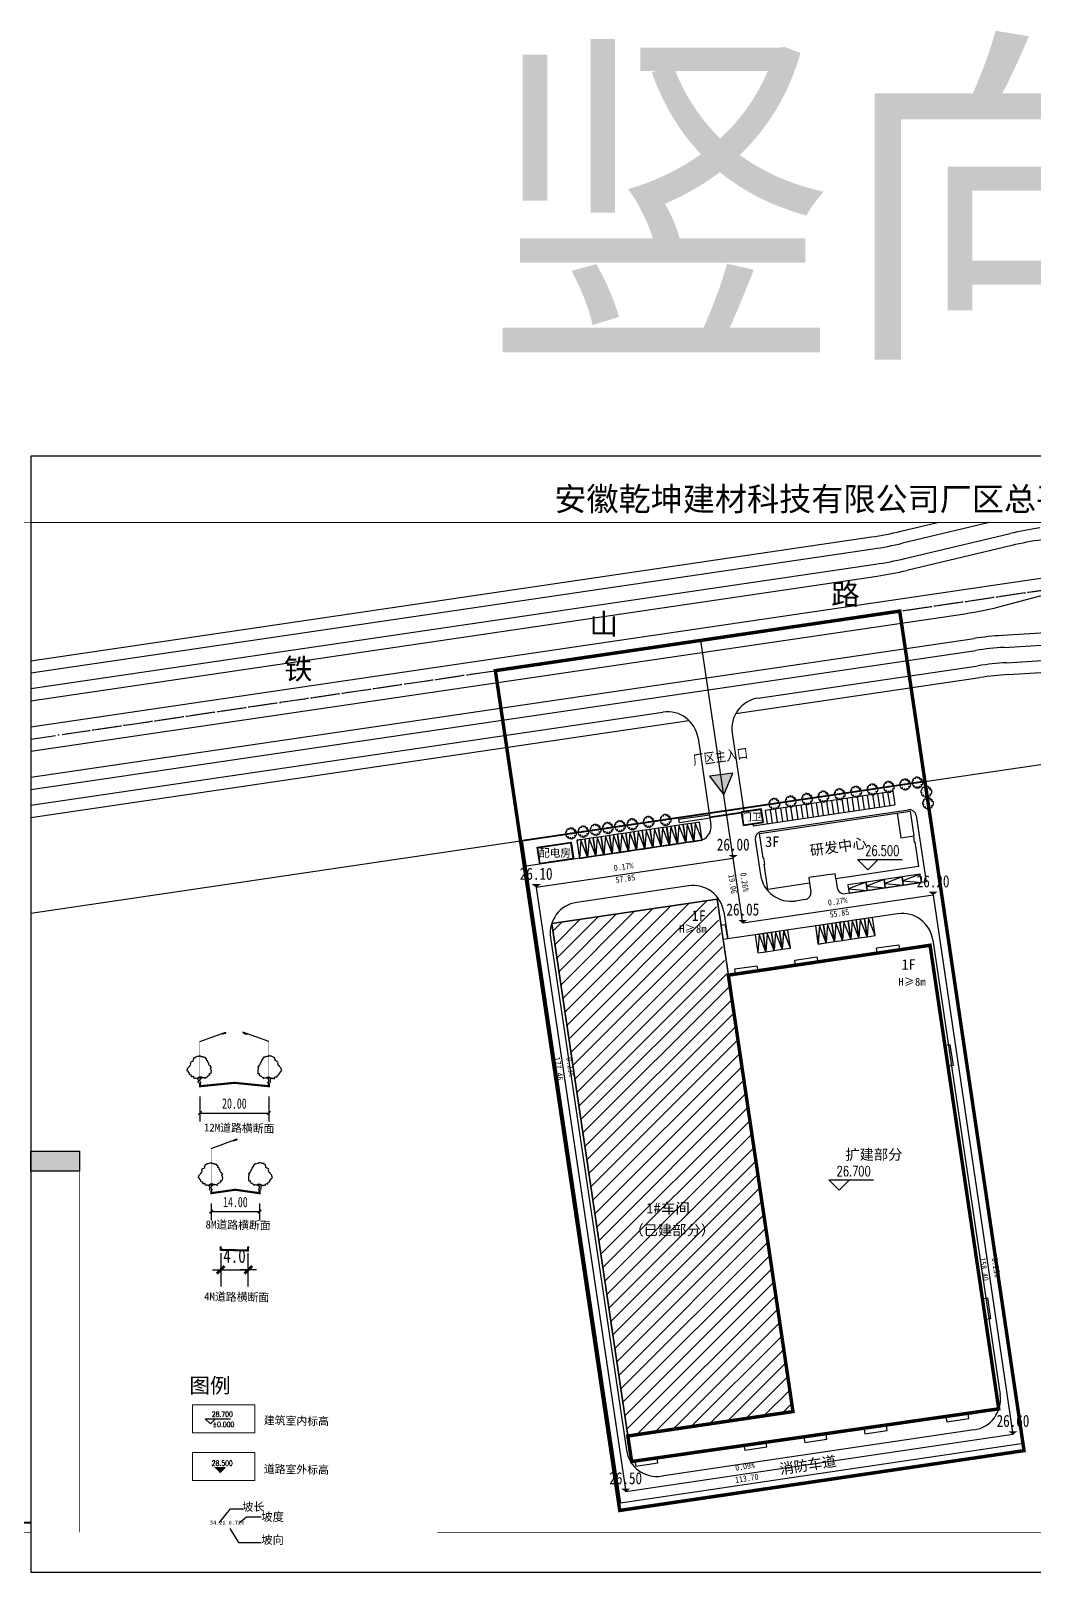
# Model space of a CAD drawing. Header units: millimetres. Extents: x 475841 to 500774, y 3420694 to 3426131.
# Drawn here: x 499856.9 to 500148.3, y 3425615.2 to 3426062.8 of the extents above; entities that cross this region are included whole.
import ezdxf
from ezdxf.enums import TextEntityAlignment as Align

# ---------------------------------------------------------------- set-up
doc = ezdxf.new("R2010")
doc.units = ezdxf.units.MM
doc.header["$LTSCALE"] = 10
for name, pattern in [('ACAD_ISO04W100', [30.5, 24, -3, 0.5, -3]), ('ACAD_ISO05W100', [33, 24, -3, 0, -3, 0, -3]), ('DASH', [0.35, 0.25, -0.1])]:
    doc.linetypes.add(name, pattern=pattern)
doc.layers.get('0').update_dxf_attribs({"linetype": 'CONTINUOUS'})
doc.layers.get('Defpoints').update_dxf_attribs({"linetype": 'CONTINUOUS'})
for name, color, linetype in [('DIM_ELEV', 3, 'CONTINUOUS'), ('DM-坡度', 7, 'CONTINUOUS'), ('DM-标高', 7, 'CONTINUOUS'), ('DM-横断面', 7, 'CONTINUOUS'), ('E02', 7, 'CONTINUOUS'), ('PUB_TEXT', 7, 'CONTINUOUS'), ('PUB_TITLE', 4, 'CONTINUOUS'), ('Road', 7, 'CONTINUOUS'), ('ROAD-1', 75, 'CONTINUOUS'), ('TREE', 66, 'CONTINUOUS'), ('TX-图例', 7, 'CONTINUOUS'), ('XROAD', 7, 'CONTINUOUS'), ('停车位', 152, 'CONTINUOUS'), ('原道路', 7, 'CONTINUOUS'), ('建筑', 2, 'CONTINUOUS'), ('建筑外', 2, 'CONTINUOUS'), ('用地红线', 1, 'CONTINUOUS'), ('线', 144, 'CONTINUOUS'), ('道路', 150, 'CONTINUOUS')]:
    doc.layers.add(name, color=color, linetype=linetype)
doc.layers.add('gfgf', color=3, linetype='CONTINUOUS', lineweight=5)
doc.styles.add('_TCH_DIM', font='SIMPLEX', dxfattribs={"bigfont": 'GBCBIG'})
doc.styles.add('_TCH_DIM_T3', font='simhei.ttf', dxfattribs={"width": 0.705882})
doc.styles.add('DIMHT', font='simhei.ttf', dxfattribs={"width": 0.8})
doc.styles.add('DIMST', font='SimSun.ttf', dxfattribs={"width": 0.8})
doc.styles.add('仿宋', font='')
doc.styles.add('宋体', font='NSimSun.ttf')
doc.styles.get('仿宋').set_extended_font_data('KaiTi_GB2312')
doc.dimstyles.new('_TCH_ARCH_M_M', dxfattribs={"dimtxt": 3.5, "dimasz": 1, "dimexe": 2.5, "dimexo": 3, "dimgap": 1, "dimtad": 1, "dimzin": 0, "dimdsep": 46, "dimtxsty": '_TCH_DIM', "dimblk": 'ARCHTICK', "dimcen": 0.09, "dimclrt": 7, "dimazin": 2, "dimtfac": 1, "dimtix": 1, "dimtmove": 2, "dimatfit": 3, "dimfxl": 1, "dimtolj": 1, "dimtzin": 0, "dimarcsym": 0})
doc.dimstyles.new('_TCH_ARCH_M_M&&1', dxfattribs={"dimtxt": 2.975, "dimasz": 1, "dimexe": 2.5, "dimexo": 3, "dimgap": 1.2625, "dimtad": 1, "dimzin": 0, "dimdsep": 46, "dimtxsty": '_TCH_DIM_T3', "dimblk": 'ARCHTICK', "dimcen": 0.09, "dimclrt": 7, "dimazin": 2, "dimtfac": 1, "dimtix": 1, "dimtmove": 2, "dimatfit": 3, "dimfxl": 1, "dimtolj": 1, "dimtzin": 0, "dimarcsym": 0})

# ---------------------------------------------------------------- blocks, each defined once
blk = doc.blocks.new('dfghfg')
at = {"layer": 'TREE', "color": 68, "linetype": 'ByBlock'}
for p, q in [((509406.27, 3423593.02), (509406.62, 3423593.06)), ((509406.62, 3423593.06), (509406.36, 3423593.2)), ((509406.36, 3423593.2), (509406.36, 3423593.2))]:
    blk.add_line(p, q, dxfattribs=at)
blk.add_circle((509407.71, 3423592.55), 0.115, dxfattribs=at)
for centre, radius, start, end in [((509407.79, 3423592.49), 1.61, 160.8426, 187.275), ((509407.79, 3423592.49), 1.58, 126.0751, 153.6245), ((509406.75, 3423593.1), 0.673, 48.5203, 80.5151), ((509407.79, 3423592.49), 1.6, 89.3321, 114.3856), ((509406.84, 3423593.68), 0.39, 343.6555, 39.76), ((509407.29, 3423593.83), 0.579, 352.0775, 26.6129), ((509407.56, 3423594.25), 0.606, 304.1868, 338.5411), ((509407.79, 3423592.49), 1.59, 62.8767, 77.7021), ((509408.05, 3423593.91), 0.461, 315.8454, 359.7651), ((509407.08, 3423598.27), 4.9, 285.4397, 290.7099), ((509409.05, 3423592.61), 0.701, 83.5323, 121.6544), ((509410.69, 3423598.75), 5.9, 250.0865, 256.3451), ((509407.79, 3423592.49), 1.57, 31.4098, 49.4753), ((509407.79, 3423592.49), 1.6, 340.3307, 19.43), ((509405.98, 3423589.66), 2.64, 77.3728, 85.4649), ((509407.8, 3423590.98), 1.76, 134.7782, 147.3315), ((509407.79, 3423592.49), 1.57, 200.8103, 231.4392), ((509407.06, 3423591.29), 0.262, 97.741, 188.8108), ((509403.76, 3423590.92), 3.32, 2.9465, 10.9238), ((509407.79, 3423592.49), 1.57, 243.1498, 261.8356), ((509408.19, 3423591.15), 0.661, 160.6008, 199.3992), ((509408.11, 3423591.41), 0.534, 186.1911, 248.4952), ((509407.79, 3423592.49), 1.58, 274.7236, 290.3277), ((509408.7, 3423591.35), 0.49, 170.6314, 220.6278), ((509408.79, 3423592.13), 0.9, 230.4582, 263.1093), ((509407.79, 3423592.49), 1.54, 305.394, 326.2464), ((509408.89, 3423593.88), 1.97, 266.7455, 282.0146), ((509407.81, 3423590.59), 1.64, 39.6536, 53.993)]:
    blk.add_arc(centre, radius, start, end, dxfattribs=at)
blk = doc.blocks.new('fgh')
at = {"layer": '线'}
blk.add_hatch(color=253, dxfattribs=at).paths.add_polyline_path([(490405.09, 3425343.06), (490418.52, 3425343.06), (490418.52, 3425348.57), (490405.09, 3425348.57)])
at = {"color": 253, "const_width": 0.22}
for points in [[(490841.68, 3425522.44), (490405.09, 3425522.44)], [(490418.52, 3425348.57), (490418.52, 3425243.14)]]:
    blk.add_lwpolyline(points, dxfattribs=at)
at = {"layer": 'PUB_TITLE', "color": 6}
blk.add_lwpolyline([(490405.09, 3425232.11), (490841.68, 3425232.11), (490841.68, 3425540.81), (490405.09, 3425540.81)], close=True, dxfattribs=at)
at = {"layer": '线', "color": 253}
blk.add_lwpolyline([(490405.09, 3425348.57), (490418.52, 3425348.57), (490418.52, 3425343.06), (490405.09, 3425343.06)], close=True, dxfattribs=at)
at = {"layer": '线', "color": 253, "const_width": 0.22}
blk.add_lwpolyline([(490841.68, 3425243.14), (490517.49, 3425243.14)], dxfattribs=at)
at = {"layer": 'PUB_TEXT', "style": '宋体'}
blk.add_text('安徽乾坤建材科技有限公司厂区总平面及单体设计方案(调整）', height=6.5127, dxfattribs=at).set_placement((490549.88, 3425525.7))
blk = doc.blocks.new('sdfedf')
at = {"layer": '停车位', "linetype": 'Continuous', "flags": 128}
for points in [[(40390647.63, 3427557.29), (40390647.63, 3427562.59), (40390650.03, 3427562.59), (40390650.03, 3427557.29), (40390647.63, 3427557.29)], [(40390647.63, 3427557.29), (40390648.83, 3427562.59), (40390650.03, 3427557.29)]]:
    blk.add_lwpolyline(points, dxfattribs=at)
blk = doc.blocks.new('6')
at = {"layer": '建筑', "color": 8, "elevation": 1.33}
for points in [[(491009.53, 3426077.69), (491008.75, 3426082.93), (491006.38, 3426082.58), (491007.15, 3426077.34), (491009.53, 3426077.69)], [(491009.53, 3426077.69), (491007.57, 3426082.75), (491007.15, 3426077.34)]]:
    blk.add_lwpolyline(points, dxfattribs=at)
blk = doc.blocks.new('室外标高')
at = {"color": 0, "linetype": 'Continuous'}
blk.add_solid([(-0.38, 0.28), (0.38, 0.28), (0, 0)], dxfattribs=at)
at = {"color": 0, "linetype": 'Continuous', "style": 'DIMHT', "width": 0.8}
blk.add_attdef('标高', text='', height=1, dxfattribs=at).set_placement((0, 0.64), align=Align.CENTER)
blk = doc.blocks.new('箭头')
blk.add_lwpolyline([(-3.21, 0, 0, 0, 0), (1.64, 0, 0.257, 0, 0), (3.21, 0, 0, 0, 0)], format="xyseb")
blk = doc.blocks.new('道路树')
at = {"color": 0}
blk.add_lwpolyline([(-1.37, 2.88), (-1.32, 3.02), (-1.21, 3.1), (-1.09, 3.13), (-0.94, 3.23), (-0.97, 3.36), (-0.88, 3.41), (-0.87, 3.64), (-0.74, 3.7), (-0.64, 3.7), (-0.58, 3.79), (-0.43, 3.82), (-0.37, 3.87), (-0.22, 3.86), (-0.11, 3.89), (-0.04, 3.96), (0.03, 3.93), (0.13, 3.84), (0.2, 3.8), (0.36, 3.83), (0.45, 3.78), (0.51, 3.79), (0.58, 3.73), (0.61, 3.73), (0.72, 3.73), (0.78, 3.66), (0.78, 3.59), (0.88, 3.58), (0.88, 3.47), (0.92, 3.41), (0.92, 3.3), (1.04, 3.3), (1.06, 3.22), (1.09, 3.13), (1.1, 3.05), (1.18, 2.96), (1.17, 2.9), (1.26, 2.87), (1.24, 2.71), (1.31, 2.64), (1.33, 2.56), (1.47, 2.52), (1.47, 2.36), (1.58, 2.35), (1.61, 2.23), (1.5, 2.16), (1.54, 2.02), (1.6, 1.91), (1.61, 1.67), (1.58, 1.54), (1.6, 1.41), (1.54, 1.3), (1.39, 1.34), (1.33, 1.31), (1.39, 1.13), (1.31, 1.09), (1.26, 1), (1.11, 0.96), (0.98, 0.84), (0.83, 0.76), (0.78, 0.63), (0.67, 0.69), (0.61, 0.75), (0.48, 0.71), (0.33, 0.71), (0.26, 0.81), (0.11, 0.85), (-0.11, 0.81), (-0.28, 0.73), (-0.48, 0.64), (-0.52, 0.61), (-0.6, 0.6), (-0.66, 0.72), (-0.76, 0.65), (-0.85, 0.64), (-0.88, 0.81), (-0.9, 0.91), (-1.08, 0.85), (-1.21, 0.86), (-1.2, 1.01), (-1.32, 1.09), (-1.5, 1.22), (-1.5, 1.28), (-1.57, 1.45), (-1.66, 1.48), (-1.68, 1.54), (-1.68, 1.65), (-1.85, 1.73), (-1.89, 1.83), (-1.8, 1.91), (-1.79, 1.97), (-1.81, 2.09), (-1.72, 2.18), (-1.54, 2.37), (-1.54, 2.44), (-1.36, 2.55), (-1.33, 2.75)], close=True, dxfattribs=at)
for points in [[(-0.28, 0.01), (-0.22, 0.08), (-0.21, 0.17), (-0.22, 0.35), (-0.25, 0.49), (-0.35, 0.7)], [(-0.25, 0.73), (-0.21, 0.68), (-0.17, 0.64), (-0.13, 0.71), (-0.11, 0.81)], [(0.14, 0.02), (0.12, 0.05), (0.06, 0.1), (0.03, 0.2), (0, 0.35), (0, 0.43), (0.08, 0.51), (0.18, 0.61), (0.22, 0.66), (0.3, 0.75)], [(0.02, 0.81), (0.01, 0.71), (0.02, 0.67), (0.1, 0.67), (0.27, 0.78)]]:
    blk.add_lwpolyline(points, dxfattribs=at)
blk = doc.blocks.new('路灯1')
for p, q in [((-0.01, 6), (3.75, 7.37)), ((3.3, 7.08), (3.06, 7.11)), ((3.59, 7.18), (3.3, 7.08)), ((3.75, 7.37), (3.59, 7.18))]:
    blk.add_line(p, q)
at = {"const_width": 0.05}
blk.add_lwpolyline([(-0.01, 0), (-0.01, 6)], dxfattribs=at)
at = {"color": 0}
blk.add_lwpolyline([(-1.37, 2.88), (-1.32, 3.02), (-1.21, 3.1), (-1.09, 3.13), (-0.94, 3.23), (-0.97, 3.36), (-0.88, 3.41), (-0.87, 3.64), (-0.74, 3.7), (-0.64, 3.7), (-0.58, 3.79), (-0.43, 3.82), (-0.37, 3.87), (-0.22, 3.86), (-0.11, 3.89), (-0.04, 3.96), (0.03, 3.93), (0.13, 3.84), (0.2, 3.8), (0.36, 3.83), (0.45, 3.78), (0.51, 3.79), (0.58, 3.73), (0.61, 3.73), (0.72, 3.73), (0.78, 3.66), (0.78, 3.59), (0.88, 3.58), (0.88, 3.47), (0.92, 3.41), (0.92, 3.3), (1.04, 3.3), (1.06, 3.22), (1.09, 3.13), (1.1, 3.05), (1.18, 2.96), (1.17, 2.9), (1.26, 2.87), (1.24, 2.71), (1.31, 2.64), (1.33, 2.56), (1.47, 2.52), (1.47, 2.36), (1.58, 2.35), (1.61, 2.23), (1.5, 2.16), (1.54, 2.02), (1.6, 1.91), (1.61, 1.67), (1.58, 1.54), (1.6, 1.41), (1.54, 1.3), (1.39, 1.34), (1.33, 1.31), (1.39, 1.13), (1.31, 1.09), (1.26, 1), (1.11, 0.96), (0.98, 0.84), (0.83, 0.76), (0.78, 0.63), (0.67, 0.69), (0.61, 0.75), (0.48, 0.71), (0.33, 0.71), (0.26, 0.81), (0.11, 0.85), (-0.11, 0.81), (-0.28, 0.73), (-0.48, 0.64), (-0.52, 0.61), (-0.6, 0.6), (-0.66, 0.72), (-0.76, 0.65), (-0.85, 0.64), (-0.88, 0.81), (-0.9, 0.91), (-1.08, 0.85), (-1.21, 0.86), (-1.2, 1.01), (-1.32, 1.09), (-1.5, 1.22), (-1.5, 1.28), (-1.57, 1.45), (-1.66, 1.48), (-1.68, 1.54), (-1.68, 1.65), (-1.85, 1.73), (-1.89, 1.83), (-1.8, 1.91), (-1.79, 1.97), (-1.81, 2.09), (-1.72, 2.18), (-1.54, 2.37), (-1.54, 2.44), (-1.36, 2.55), (-1.33, 2.75)], close=True, dxfattribs=at)
for points in [[(-0.29, 0), (-0.22, 0.08), (-0.21, 0.17), (-0.22, 0.35), (-0.25, 0.49), (-0.35, 0.7)], [(-0.25, 0.73), (-0.21, 0.68), (-0.17, 0.64), (-0.13, 0.71), (-0.11, 0.81)], [(0.15, 0), (0.12, 0.05), (0.06, 0.1), (0.03, 0.2), (0, 0.35), (0, 0.43), (0.08, 0.51), (0.18, 0.61), (0.22, 0.66), (0.3, 0.75)], [(0.02, 0.81), (0.01, 0.71), (0.02, 0.67), (0.1, 0.67), (0.27, 0.78)]]:
    blk.add_lwpolyline(points, dxfattribs=at)
blk = doc.blocks.new('尺寸线1')
for p, q in [((0, 120), (0, -120)), ((-60, 0), (60, 0))]:
    blk.add_line(p, q)
at = {"const_width": 20}
blk.add_lwpolyline([(-28, -28), (28, 28)], dxfattribs=at)
blk = doc.blocks.new('*D34')
at = {"layer": 'Defpoints', "color": 0}
for p in [(499912.07, 3425702.98), (499920.07, 3425702.98), (499920.07, 3425702.98)]:
    blk.add_point(p, dxfattribs=at)
at = {"layer": 'DM-横断面', "color": 0, "lineweight": -2}
for p, q in [((499912.03, 3425702.98), (499911.99, 3425702.98)), ((499912.07, 3425702.98), (499920.07, 3425702.98)), ((499920.11, 3425702.98), (499920.15, 3425702.98))]:
    blk.add_line(p, q, dxfattribs=at)
at = {"layer": 'DM-横断面', "color": 0, "lineweight": -2, "xscale": 0.04, "yscale": 0.04, "zscale": 0.04}
blk.add_blockref('尺寸线1', (499912.07, 3425702.98), dxfattribs=at)
at = {"layer": 'DM-横断面', "color": 0, "lineweight": -2, "xscale": 0.04, "yscale": 0.04, "zscale": 0.04, "rotation": 180}
blk.add_blockref('尺寸线1', (499920.07, 3425702.98), dxfattribs=at)
at = {"layer": 'DM-横断面', "color": 7, "insert": (499916.07, 3425706.98), "char_height": 4, "attachment_point": 5, "style": 'DIMST'}
blk.add_mtext('\\A1;4.0', dxfattribs=at)
blk = doc.blocks.new('_ArchTick')
at = {"color": 0, "linetype": 'ByBlock', "const_width": 0.4}
blk.add_lwpolyline([(-0.5, -0.5), (0.5, 0.5)], dxfattribs=at)

msp = doc.modelspace()

# ---------------------------------------------------------------- hatches: boundary and pattern name
msp.add_hatch(color=1).paths.add_polyline_path([(500054.047, 3425846.374), (500058.171, 3425840.981), (500060.779, 3425847.249)])
h = msp.add_hatch()
h.set_pattern_fill('ANSI31', color=256, scale=2, style=0)
h.set_pattern_definition([(45, (10141.1122, 346.565), (-2.2450640303, 2.2450640303), [])])
h.paths.add_polyline_path([(500008.262, 3425803.575), (500055.725, 3425810.603), (500078.261, 3425661.819), (500030.304, 3425654.718)])
at = {"layer": 'DIM_ELEV', "linetype": 'Continuous'}
msp.add_hatch(color=256, dxfattribs=at).paths.add_polyline_path([(499911.843, 3425644.027), (499910.331, 3425645.539), (499913.355, 3425645.539)])

# ---------------------------------------------------------------- linework, layer by layer
at = {"color": 253}
for points, const_width in [([(499856.923, 3425920.009), (499398.503, 3425920.009)], 0.232), ([(499856.923, 3425629.557), (499763.711, 3425629.557)], 0.617)]:
    msp.add_lwpolyline(points, dxfattribs=dict(at, const_width=const_width))
at = {"color": 1, "elevation": 1.333}
msp.add_lwpolyline([(500060.779, 3425847.249), (500054.047, 3425846.374), (500058.171, 3425840.981)], close=True, dxfattribs=at)
at = {"layer": 'Defpoints', "elevation": 1.333, "flags": 128}
for points in [[(500109.263, 3425894.297), (500145.367, 3425650.469)], [(499991.829, 3425877.004), (500027.946, 3425633.093)]]:
    msp.add_lwpolyline(points, dxfattribs=at)
at = {"layer": 'DIM_ELEV'}
for p, q in [((500099.988, 3425819.188), (500096.988, 3425822.188)), ((500096.988, 3425822.188), (500109.94, 3425822.188)), ((500099.988, 3425819.188), (500102.988, 3425822.188)), ((500091.678, 3425726.109), (500088.678, 3425729.109)), ((500088.678, 3425729.109), (500101.631, 3425729.109)), ((500091.678, 3425726.109), (500094.678, 3425729.109))]:
    msp.add_line(p, q, dxfattribs=at)
at = {"layer": 'DIM_ELEV', "linetype": 'Continuous'}
for p, q in [((499909.09, 3425658.238), (499907.578, 3425659.75)), ((499907.578, 3425659.75), (499914.886, 3425659.75)), ((499909.09, 3425658.238), (499910.602, 3425659.75)), ((499910.331, 3425645.539), (499913.355, 3425645.539)), ((499911.843, 3425644.027), (499913.355, 3425645.539))]:
    msp.add_line(p, q, dxfattribs=at)
at = {"layer": 'DM-横断面'}
for points in [[(499906.04, 3425757.296, 0, 0, 0), (499906.04, 3425757.296, 0.6, 0.6, 0), (499906.04, 3425757.296, 0.6, 0.6, 0), (499906.04, 3425756.296, 0.6, 0.6, 0), (499916.04, 3425757.296, 0.6, 0.6, 0), (499926.04, 3425756.296, 0.6, 0.6, 0), (499926.04, 3425757.296, 0.6, 0.6, 0), (499926.04, 3425757.296, 0, 0, 0), (499926.04, 3425757.296, 0, 0, 0)], [(499909.33, 3425726.239, 0, 0, 0), (499909.33, 3425726.239, 0.6, 0.6, 0), (499909.33, 3425726.239, 0.6, 0.6, 0), (499909.33, 3425725.239, 0.6, 0.6, 0), (499916.33, 3425726.239, 0.6, 0.6, 0), (499923.33, 3425725.239, 0.6, 0.6, 0), (499923.33, 3425726.239, 0.6, 0.6, 0), (499923.33, 3425726.239, 0, 0, 0), (499923.33, 3425726.239, 0, 0, 0)], [(499912.067, 3425709.797, 0, 0, 0), (499912.067, 3425709.797, 0.6, 0.6, 0), (499912.067, 3425709.797, 0.6, 0.6, 0), (499912.067, 3425708.797, 0.6, 0.6, 0), (499919.963, 3425708.59, 0.6, 0.6, 0), (499919.963, 3425708.59, 0.6, 0.6, 0), (499920.067, 3425709.797, 0.6, 0.6, 0), (499920.067, 3425709.797, 0, 0, 0), (499920.067, 3425709.797, 0, 0, 0)]]:
    msp.add_lwpolyline(points, format="xyseb", dxfattribs=at)
at = {"layer": 'E02', "color": 1, "linetype": 'ACAD_ISO04W100', "ltscale": 0.03}
for p in [(499856.923, 3425857.137, 1.333), (499866.961, 3425858.616, 1.333), (499866.961, 3425858.616, 1.333)]:
    msp.add_line(p, (500256.079, 3425915.918, 1.333), dxfattribs=at)
at = {"layer": 'gfgf', "color": 0}
for points in [[(499903.831, 3425663.764), (499921.954, 3425663.764), (499921.954, 3425655.657), (499903.831, 3425655.657)], [(499903.831, 3425649.892), (499921.954, 3425649.892), (499921.954, 3425641.784), (499903.831, 3425641.784)]]:
    msp.add_lwpolyline(points, close=True, dxfattribs=at)
at = {"layer": 'Road', "ltscale": 0.5}
msp.add_line((500135.334, 3425920.01, 1.333), (500110.116, 3425914.013, 1.333), dxfattribs=at)
at = {"layer": 'ROAD-1', "ltscale": 0.5}
for p, q in [((500110.728, 3425909.552, 1.333), (500141.295, 3425916.822, 1.333)), ((500110.728, 3425909.552, 1.333), (500141.295, 3425916.822, 1.333)), ((500141.848, 3425913.368, 1.333), (500111.281, 3425906.098, 1.333)), ((500141.848, 3425913.368, 1.333), (500111.281, 3425906.098, 1.333)), ((499856.923, 3425860.675, 1.333), (500200.381, 3425911.253, 1.333)), ((499856.923, 3425871.794, 1.333), (500102.203, 3425907.914, 1.333)), ((499856.923, 3425868.256, 1.333), (500102.713, 3425904.451, 1.333)), ((500139.493, 3425895.892, 1.333), (500157.434, 3425900.71, 1.333)), ((499856.923, 3425853.6, 1.333), (500128.127, 3425893.538, 1.333)), ((499856.923, 3425846.019, 1.333), (500130.856, 3425886.359, 1.333)), ((500160.864, 3425888.6, 1.333), (500139.123, 3425887.227, 1.333)), ((500139.591, 3425883.76, 1.333), (500161.333, 3425885.133, 1.333)), ((499856.923, 3425842.481, 1.333), (500131.366, 3425882.896, 1.333))]:
    msp.add_line(p, q, dxfattribs=at)
for centre, radius, start, end in [((500164.548, 3425819.049, 1.333), 100.5, 98.37724, 103.37788), ((500164.985, 3425816.081, 1.333), 100, 98.37724, 103.37788), ((500087.707, 3426006.352, 1.333), 99.5, 278.37724, 283.37788), ((500088.144, 3426003.384, 1.333), 100, 278.37724, 283.37788), ((500113.558, 3425992.471, 1.333), 100, 278.37724, 285.03166), ((500145.425, 3425787.426, 1.333), 100, 93.61359, 98.37724), ((500145.862, 3425784.458, 1.333), 99.5, 93.61359, 98.37724)]:
    msp.add_arc(centre, radius, start, end, dxfattribs=at)
at = {"layer": 'TX-图例', "ltscale": 0.5}
for points in [[(499911.629, 3425629.467), (499914.894, 3425633.537), (499918.533, 3425633.537)], [(499917.442, 3425629.473), (499919.523, 3425631.255), (499923.817, 3425631.255)], [(499914.701, 3425627.843), (499917.244, 3425623.822), (499923.837, 3425623.822)]]:
    msp.add_lwpolyline(points, dxfattribs=at)
at = {"layer": 'XROAD', "color": 4, "ltscale": 0.5}
msp.add_line((500109.606, 3425917.475, 1.333), (500120.264, 3425920.01, 1.333), dxfattribs=at)
at = {"layer": 'XROAD'}
for p, q in [((500116.587, 3425844.837, 1.333), (500251.531, 3425864.709, 1.333)), ((499856.923, 3425806.598, 1.333), (499999.153, 3425827.543, 1.333))]:
    msp.add_line(p, q, dxfattribs=at)
at = {"layer": '建筑', "color": 8}
for p, q in [((500063.701, 3425803.64, 1.333), (500051.535, 3425885.797, 1.333)), ((500140.288, 3425879.312, 1.333), (500162.03, 3425880.685, 1.333)), ((500068.176, 3425869.042, 1.333), (500132.022, 3425878.444, 1.333)), ((500140.798, 3425875.849, 1.333), (500162.54, 3425877.223, 1.333)), ((500061.638, 3425864.541, 1.333), (500132.532, 3425874.981, 1.333)), ((499856.923, 3425837.933, 1.333), (500040.475, 3425864.963, 1.333)), ((499856.923, 3425834.395, 1.333), (500048.033, 3425862.538, 1.333)), ((500060.584, 3425858.82, 1.333), (500063.953, 3425836.071, 1.333)), ((500050.689, 3425857.377, 1.333), (500054.42, 3425832.181, 1.333)), ((500070.149, 3425836.483, 1.333), (500107.245, 3425841.972, 1.333)), ((500095.374, 3425840.216, 1.333), (500095.959, 3425836.259, 1.333)), ((500096.858, 3425840.435, 1.333), (500097.443, 3425836.478, 1.333)), ((500098.342, 3425840.655, 1.333), (500098.927, 3425836.698, 1.333)), ((500099.825, 3425840.874, 1.333), (500100.411, 3425836.918, 1.333)), ((500101.309, 3425841.094, 1.333), (500101.895, 3425837.137, 1.333)), ((500102.793, 3425841.314, 1.333), (500103.379, 3425837.357, 1.333)), ((500104.277, 3425841.533, 1.333), (500104.862, 3425837.576, 1.333)), ((500105.761, 3425841.753, 1.333), (500106.346, 3425837.796, 1.333)), ((500107.245, 3425841.972, 1.333), (500107.83, 3425838.015, 1.333)), ((500054.074, 3425834.514, 1.333), (500063.213, 3425835.866, 1.333)), ((500054.104, 3425834.316, 1.333), (500063.242, 3425835.668, 1.333)), ((500069.116, 3425836.835, 1.333), (500063.18, 3425835.957, 1.333)), ((500063.18, 3425835.957, 1.333), (500063.766, 3425832, 1.333)), ((500066.711, 3425831.93, 1.333), (500107.83, 3425838.015, 1.333)), ((500068.57, 3425829.673, 1.333), (500112.333, 3425836.153, 1.333)), ((500068.984, 3425830.24, 1.333), (500111.795, 3425836.579, 1.333)), ((500069.701, 3425832.878, 1.333), (500069.116, 3425836.835, 1.333)), ((500070.149, 3425836.483, 1.333), (500070.734, 3425832.526, 1.333)), ((500071.632, 3425836.702, 1.333), (500072.218, 3425832.745, 1.333)), ((500073.116, 3425836.922, 1.333), (500073.702, 3425832.965, 1.333)), ((500074.6, 3425837.141, 1.333), (500075.186, 3425833.184, 1.333)), ((500076.084, 3425837.361, 1.333), (500076.67, 3425833.404, 1.333)), ((500077.568, 3425837.581, 1.333), (500078.153, 3425833.624, 1.333)), ((500079.052, 3425837.8, 1.333), (500079.637, 3425833.843, 1.333)), ((500080.535, 3425838.02, 1.333), (500081.121, 3425834.063, 1.333)), ((500082.019, 3425838.239, 1.333), (500082.605, 3425834.282, 1.333)), ((500083.503, 3425838.459, 1.333), (500084.089, 3425834.502, 1.333)), ((500084.987, 3425838.679, 1.333), (500085.573, 3425834.722, 1.333)), ((500086.471, 3425838.898, 1.333), (500087.056, 3425834.941, 1.333)), ((500087.955, 3425839.118, 1.333), (500088.54, 3425835.161, 1.333)), ((500089.438, 3425839.337, 1.333), (500090.024, 3425835.38, 1.333)), ((500090.922, 3425839.557, 1.333), (500091.508, 3425835.6, 1.333)), ((500092.406, 3425839.776, 1.333), (500092.992, 3425835.82, 1.333)), ((500093.89, 3425839.996, 1.333), (500094.476, 3425836.039, 1.333)), ((500112.333, 3425836.153, 1.333), (500113.393, 3425828.991, 1.333)), ((500063.759, 3425832.046, 1.333), (500069.694, 3425832.925, 1.333)), ((500063.766, 3425832, 1.333), (500069.701, 3425832.878, 1.333)), ((500066.638, 3425832.425, 1.333), (500066.711, 3425831.93, 1.333)), ((500114.067, 3425834.894, 1.333), (500116.908, 3425815.703, 1.333)), ((500051.049, 3425827.638, 1.333), (500000.747, 3425820.19, 1.333)), ((500067.298, 3425827.968, 1.333), (500068.821, 3425817.681, 1.333)), ((500069.63, 3425822.511, 1.333), (500068.57, 3425829.673, 1.333)), ((500113.235, 3425828.968, 1.333), (500113.493, 3425827.227, 1.333)), ((500113.493, 3425827.227, 1.333), (500113.651, 3425827.25, 1.333)), ((500113.651, 3425827.25, 1.333), (500114.711, 3425820.088, 1.333)), ((500060.909, 3425822.49, 1.333), (500003.683, 3425814.017, 1.333)), ((500069.789, 3425822.535, 1.333), (500069.63, 3425822.511, 1.333)), ((500070.046, 3425820.794, 1.333), (500069.789, 3425822.535, 1.333)), ((500069.888, 3425820.77, 1.333), (500070.046, 3425820.794, 1.333)), ((500070.972, 3425813.45, 1.333), (500069.888, 3425820.77, 1.333)), ((500090.513, 3425818.022, 1.333), (500082.837, 3425816.885, 1.333)), ((500090.733, 3425816.538, 1.333), (500090.513, 3425818.022, 1.333)), ((500114.711, 3425820.088, 1.333), (500090.733, 3425816.538, 1.333)), ((500003.683, 3425814.017, 1.333), (500029.677, 3425638.471, 1.333)), ((500047.939, 3425814.505, 1.333), (500015.443, 3425809.693, 1.333)), ((500083.08, 3425815.243, 1.333), (500070.972, 3425813.45, 1.333)), ((500082.837, 3425816.885, 1.333), (500083.08, 3425815.243, 1.333)), ((500083.08, 3425815.243, 1.333), (500083.446, 3425812.77, 1.333)), ((500090.733, 3425816.538, 1.333), (500091.123, 3425813.907, 1.333)), ((500116.908, 3425815.703, 1.333), (500093.394, 3425812.221, 1.333)), ((500118.948, 3425811.821, 1.333), (500063.701, 3425803.64, 1.333)), ((500081.761, 3425810.499, 1.333), (500079.043, 3425810.096, 1.333)), ((500118.948, 3425811.821, 1.333), (500142.151, 3425655.125, 1.333)), ((500058.16, 3425806.92, 1.333), (500059.32, 3425799.088, 1.333)), ((500108.632, 3425806.39, 1.333), (500059.32, 3425799.088, 1.333)), ((500007.859, 3425799.472, 1.333), (500029.898, 3425650.634, 1.333)), ((500118.854, 3425798.806, 1.333), (500138.415, 3425666.703, 1.333)), ((500144.569, 3425652.451, 1.333), (500028.138, 3425635.21, 1.333)), ((500142.151, 3425655.125, 1.333), (500029.677, 3425638.471, 1.333)), ((500130.83, 3425656.482, 1.333), (500040.119, 3425643.05, 1.333))]:
    msp.add_line(p, q, dxfattribs=at)
at = {"layer": '建筑'}
msp.add_line((500119.631, 3425786.726, 1.333), (500136.913, 3425670.019, 1.333), dxfattribs=at)
at = {"layer": '建筑', "elevation": 1.333, "flags": 128}
for points in [[(500063.766, 3425832), (500069.701, 3425832.878), (500069.116, 3425836.835), (500063.18, 3425835.957)], [(500063.934, 3425832.227), (500069.474, 3425833.047), (500068.947, 3425836.608), (500063.407, 3425835.788)]]:
    msp.add_lwpolyline(points, close=True, dxfattribs=at)
at = {"layer": '建筑', "color": 8, "elevation": 1.333, "flags": 128}
for points in [[(500063.934, 3425832.227), (500069.474, 3425833.047), (500068.947, 3425836.608), (500063.407, 3425835.788)], [(500004.199, 3425825.554), (500013.695, 3425826.959), (500014.369, 3425822.409), (500004.872, 3425821.004)]]:
    msp.add_lwpolyline(points, close=True, dxfattribs=at)
at = {"layer": '建筑', "color": 8, "elevation": 1.333}
msp.add_lwpolyline([(500045.11, 3425833.829), (500053.981, 3425835.142), (500054.133, 3425834.119), (500045.262, 3425832.805)], close=True, dxfattribs=at)
msp.add_lwpolyline([(500108.522, 3425835.589), (500109.582, 3425828.427), (500113.381, 3425828.99)], dxfattribs=at)
at = {"layer": '建筑', "color": 8, "elevation": 1.333, "flags": 128}
for points in [[(500003.972, 3425825.723), (500013.864, 3425827.186), (500014.596, 3425822.24), (500004.704, 3425820.776), (500003.972, 3425825.723)], [(500030.304, 3425654.718), (500078.261, 3425661.819), (500078.261, 3425661.819), (500078.261, 3425661.819), (500059.493, 3425788.567), (500059.493, 3425788.567), (500056.219, 3425810.676), (500008.262, 3425803.575), (500030.304, 3425654.718)], [(500057.944, 3425799.029), (500059.299, 3425799.229), (500058.713, 3425803.186), (500057.358, 3425802.986)]]:
    msp.add_lwpolyline(points, dxfattribs=at)
at = {"layer": '建筑', "elevation": 1.333}
msp.add_lwpolyline([(500056.219, 3425810.676), (500078.261, 3425661.819), (500030.304, 3425654.718), (500008.262, 3425803.575)], close=True, dxfattribs=at)
at = {"layer": '建筑', "color": 8, "const_width": 1, "elevation": 1.333, "flags": 128}
msp.add_lwpolyline([(500030.304, 3425654.718), (500078.261, 3425661.819), (500059.493, 3425788.567), (500118.074, 3425797.242), (500138.011, 3425662.6), (500031.403, 3425647.299), (500030.304, 3425654.718)], dxfattribs=at)
at = {"layer": '建筑', "color": 8, "flags": 128}
for points in [[(500102.751, 3425794.973), (500102.532, 3425796.456), (500108.962, 3425797.408), (500109.181, 3425795.925)], [(500061.59, 3425788.878), (500061.37, 3425790.361), (500067.8, 3425791.314), (500068.02, 3425789.83)], [(500079.01, 3425791.457), (500078.79, 3425792.941), (500085.22, 3425793.893), (500085.44, 3425792.409)], [(500122.369, 3425768.238), (500123.853, 3425768.457), (500124.761, 3425762.324), (500123.277, 3425762.105)], [(500133.267, 3425694.64), (500134.751, 3425694.86), (500135.659, 3425688.727), (500134.175, 3425688.507)], [(500122.688, 3425660.331), (500122.908, 3425658.847), (500129.338, 3425659.799), (500129.118, 3425661.283)], [(500098.947, 3425656.815), (500099.167, 3425655.331), (500105.597, 3425656.283), (500105.377, 3425657.767)], [(500064.037, 3425652.131), (500064.256, 3425650.647), (500070.686, 3425651.599), (500070.467, 3425653.083)], [(500081.443, 3425654.337), (500081.662, 3425652.853), (500088.092, 3425653.806), (500087.872, 3425655.289)], [(500032.382, 3425647.444), (500032.602, 3425645.96), (500039.032, 3425646.912), (500038.812, 3425648.396)]]:
    msp.add_lwpolyline(points, dxfattribs=at)
at = {"layer": '建筑', "color": 8}
for centre, radius, start, end in [((500146.591, 3425779.511, 1.333), 100, 93.61359, 98.37724), ((500147.101, 3425776.048, 1.333), 100, 93.61359, 98.37724), ((500069.487, 3425860.138, 1.333), 9, 98.37724, 188.42283), ((500041.786, 3425856.059, 1.333), 9, 8.42283, 98.37724), ((500112.088, 3425834.601, 1.333), 2, 8.42283, 98.42283), ((500050.463, 3425831.595, 1.333), 4, 278.42283, 8.42283), ((500069.277, 3425828.261, 1.333), 2, 98.42283, 188.42283), ((500049.257, 3425805.602, 1.333), 9, 8.42283, 98.42283), ((500077.724, 3425818.999, 1.333), 9, 188.42283, 278.42283), ((500093.101, 3425814.2, 1.333), 2, 188.42283, 278.42283), ((500016.762, 3425800.79, 1.333), 9, 98.42283, 188.42283), ((500081.468, 3425812.477, 1.333), 2, 278.42283, 8.42283), ((500109.951, 3425797.487, 1.333), 9, 8.42283, 98.42283), ((500129.512, 3425665.385, 1.333), 9, 278.42283, 8.42283), ((500038.801, 3425651.953, 1.333), 9, 188.42283, 278.42283)]:
    msp.add_arc(centre, radius, start, end, dxfattribs=at)
at = {"layer": '建筑外'}
msp.add_line((500113.393, 3425828.991, 1.333), (500113.235, 3425828.968, 1.333), dxfattribs=at)
at = {"layer": '用地红线', "linetype": 'DASH', "const_width": 1, "elevation": 1.333, "flags": 128}
msp.add_lwpolyline([(499991.829, 3425877.004), (500109.263, 3425894.297), (500145.367, 3425650.469), (500027.946, 3425633.093), (499991.829, 3425877.004)], dxfattribs=at)
at = {"layer": '用地红线', "linetype": 'ACAD_ISO05W100', "ltscale": 0.02, "const_width": 0.5, "elevation": 1.333, "flags": 128}
msp.add_lwpolyline([(500027.946, 3425633.093), (499999.153, 3425827.543), (500116.587, 3425844.837), (500145.367, 3425650.469), (500027.946, 3425633.093)], dxfattribs=at)
at = {"layer": '线', "color": 253, "const_width": 0.232}
msp.add_lwpolyline([(499856.923, 3425626.744), (499516.523, 3425626.744)], dxfattribs=at)
at = {"layer": '道路'}
for p, q in [((500109.606, 3425917.475, 1.333), (500120.264, 3425920.01, 1.333)), ((500135.334, 3425920.01, 1.333), (500110.116, 3425914.013, 1.333)), ((499856.923, 3425879.88, 1.333), (500101.037, 3425915.829, 1.333)), ((499856.923, 3425876.342, 1.333), (500101.547, 3425912.366, 1.333)), ((500140.288, 3425879.312, 1.333), (500162.03, 3425880.685, 1.333)), ((500140.798, 3425875.849, 1.333), (500162.54, 3425877.223, 1.333)), ((499999.648, 3425827.616, 1.333), (500028.138, 3425635.21, 1.333)), ((500144.569, 3425652.451, 1.333), (500028.138, 3425635.21, 1.333))]:
    msp.add_line(p, q, dxfattribs=at)
for centre in [(500086.469, 3426014.762, 1.333), (500086.978, 3426011.299, 1.333)]:
    msp.add_arc(centre, 100, 278.37724, 283.37788, dxfattribs=at)

# ---------------------------------------------------------------- block references
for p in [(9030.454, -251.693), (9032.828, -251.341), (9035.202, -250.99), (9037.576, -250.638), (9039.951, -250.287), (9042.325, -249.935), (9009.087, -254.857), (9011.461, -254.505), (9013.835, -254.154), (9016.209, -253.802), (9018.584, -253.45), (9020.958, -253.099), (9023.332, -252.747), (9025.706, -252.396), (9028.08, -252.044), (9087.875, -278.317), (9090.249, -277.966), (9092.623, -277.614), (9060.866, -282.317, -1.333), (9063.24, -281.965, -1.333), (9065.614, -281.614, -1.333), (9067.989, -281.262, -1.333), (9078.379, -279.724), (9080.753, -279.372), (9083.127, -279.02), (9085.501, -278.669)]:
    msp.add_blockref('6', p)
at = {"extrusion": (-1.12989e-05, 8.38461e-06, 1), "rotation": 89.9980743990097}
for p in [(3926176.387, 2934693.204, 21.03), (3926160.66, 2934690.875, 22.392), (3926165.902, 2934691.652, 21.711), (3926171.145, 2934692.428, 21.711)]:
    msp.add_blockref('6', p, dxfattribs=at)
at = {"layer": 'DM-坡度', "yscale": 1.75, "zscale": 1.75}
for p, xscale, rotation in [((500029.401, 3425817.825, 1.333), 1.749999999975688, 8.422831714561664), ((500061.988, 3425815.207, 1.333), 1.749999999893581, 98.42283171592298), ((500091.566, 3425807.766, 1.333), 1.750000000004478, 188.4228317144221), ((500011.448, 3425761.575, 1.333), 1.749999999902107, 98.42283171780815), ((500135.01, 3425703.351, 1.333), 1.750000000094059, 98.42283170820816), ((500064.663, 3425643.651, 1.333), 1.749999999999163, 188.4228317067417)]:
    msp.add_blockref('箭头', p, dxfattribs=dict(at, xscale=xscale, rotation=rotation))
at = {"layer": 'DM-标高', "xscale": 3.5, "yscale": 3.5, "zscale": 3.5}
for p, values in [((500060.909, 3425822.49, 1.333), {'标高': '26.00'}), ((500003.683, 3425814.017, 1.333), {'标高': '26.10'}), ((500118.948, 3425811.821, 1.333), {'标高': '26.20'}), ((500063.701, 3425803.64, 1.333), {'标高': '26.05'}), ((500142.151, 3425655.125, 1.333), {'标高': '26.60'}), ((500029.677, 3425638.471, 1.333), {'标高': '26.50'})]:
    msp.add_blockref('室外标高', p, dxfattribs=at).add_auto_attribs(values)
at = {"layer": 'DM-横断面', "yscale": 2, "zscale": 2}
for name, p, xscale in [('路灯1', (499906.04, 3425757.296), 2), ('路灯1', (499926.04, 3425757.296), -2), ('道路树', (499906.04, 3425757.296), 2), ('道路树', (499926.04, 3425757.296), -2), ('路灯1', (499909.33, 3425726.239), 2), ('道路树', (499909.33, 3425726.239), 2), ('道路树', (499923.33, 3425726.239), -2)]:
    msp.add_blockref(name, p, dxfattribs=dict(at, xscale=xscale))
at = {"layer": 'TX-图例', "ltscale": 0.5, "xscale": 2.011806710681412, "yscale": 2.01180671993643, "zscale": 2.01180672000001}
msp.add_blockref('箭头', (499915.203, 3425627.843), dxfattribs=at)
at = {"layer": '停车位', "linetype": 'Continuous', "xscale": -1, "rotation": 8.422831722240616}
for p in [(40957094.883, 5951548.405, 1.333), (40957097.257, 5951548.756, 1.333), (40957099.631, 5951549.108, 1.333), (40957102.005, 5951549.459, 1.333), (40957104.379, 5951549.811, 1.333), (40957106.754, 5951550.162, 1.333), (40957073.516, 5951545.241, 1.333), (40957075.89, 5951545.592, 1.333), (40957078.264, 5951545.944, 1.333), (40957085.387, 5951546.998, 1.333), (40957087.761, 5951547.35, 1.333), (40957090.135, 5951547.702, 1.333), (40957092.509, 5951548.053, 1.333), (40957152.304, 5951521.78, 1.333), (40957154.678, 5951522.132, 1.333), (40957157.052, 5951522.483, 1.333), (40957125.295, 5951517.781), (40957127.669, 5951518.132), (40957130.043, 5951518.484), (40957132.417, 5951518.835), (40957142.808, 5951520.374, 1.333), (40957145.182, 5951520.725, 1.333), (40957147.556, 5951521.077, 1.333), (40957149.93, 5951521.428, 1.333)]:
    msp.add_blockref('sdfedf', p, dxfattribs=at)
at = {"layer": '原道路', "linetype": 'Continuous'}
for p in [(-9301.689, 2250.743, 1.333), (-9301.689, 2250.743, 1.333), (-9296.941, 2251.446, 1.333), (-9296.941, 2251.446, 1.333), (-9293.38, 2251.974, 1.333), (-9293.38, 2251.974, 1.333), (-9330.179, 2246.522, 1.333), (-9330.179, 2246.522, 1.333), (-9330.179, 2246.522, 1.333), (-9330.179, 2246.522, 1.333), (-9325.428, 2247.222, 1.333), (-9325.428, 2247.222, 1.333), (-9325.428, 2247.222, 1.333), (-9325.428, 2247.222, 1.333), (-9320.683, 2247.92, 1.333), (-9320.683, 2247.92, 1.333), (-9320.683, 2247.92, 1.333), (-9320.683, 2247.92, 1.333), (-9315.929, 2248.62, 1.333), (-9315.929, 2248.62, 1.333), (-9311.179, 2249.32, 1.333), (-9311.179, 2249.32, 1.333), (-9306.429, 2250.019, 1.333), (-9306.429, 2250.019, 1.333), (-9290.8, 2249.323, 1.333), (-9290.8, 2249.323, 1.333), (-9334.927, 2245.822, 1.333), (-9334.927, 2245.822, 1.333), (-9290.302, 2245.963, 1.333), (-9290.302, 2245.963, 1.333), (-9290.302, 2245.963, 1.333), (-9290.302, 2245.963, 1.333), (-9393.973, 2237.228, 1.333), (-9393.973, 2237.228, 1.333), (-9390.412, 2237.756, 1.333), (-9390.412, 2237.756, 1.333), (-9386.851, 2238.283, 1.333), (-9386.851, 2238.283, 1.333), (-9383.29, 2238.81, 1.333), (-9383.29, 2238.81, 1.333), (-9379.729, 2239.338, 1.333), (-9379.729, 2239.338, 1.333), (-9376.168, 2239.865, 1.333), (-9376.168, 2239.865, 1.333), (-9371.419, 2240.568, 1.333), (-9371.419, 2240.568, 1.333), (-9366.526, 2241.161, 1.333), (-9366.526, 2241.161, 1.333)]:
    msp.add_blockref('dfghfg', p, dxfattribs=at)
at = {"layer": '建筑', "color": 8, "xscale": -1, "rotation": 8.422831722240616}
msp.add_blockref('sdfedf', (40957083.012, 5951546.647, 1.333), dxfattribs=at)
at = {"layer": '建筑外', "xscale": 1.049999999988358, "yscale": 1.049999999813735, "zscale": 1.05}
msp.add_blockref('fgh', (-15068.423, -170878.548), dxfattribs=at)

# ---------------------------------------------------------------- texts
at = {"layer": 'DIM_ELEV', "color": 7, "style": '_TCH_DIM', "width": 0.705882}
for s, p in [('26.500', (500099.24, 3425823.238)), ('26.700', (500090.931, 3425730.159))]:
    msp.add_text(s, height=2.975, dxfattribs=at).set_placement(p)
at = {"layer": 'DIM_ELEV', "color": 7, "linetype": 'Continuous', "style": '_TCH_DIM', "width": 0.705882}
for s, p in [('28.700', (499909.494, 3425660.279)), ('%%P0.000', (499909.797, 3425657.345)), ('28.500', (499909.465, 3425646.068))]:
    msp.add_text(s, height=1.4994, dxfattribs=at).set_placement(p)
at = {"layer": 'DM-坡度', "style": 'DIMST', "width": 0.8}
for s, rotation, p in [('0.17%', 8.42283, (500029.273, 3425818.69, 1.333)), ('57.85', 8.42283, (500029.785, 3425815.228, 1.333)), ('0.26%', 278.42283, (500062.853, 3425815.335, 1.333)), ('19.06', 278.42283, (500059.391, 3425814.822, 1.333)), ('0.27%', 8.42283, (500091.438, 3425808.631, 1.333)), ('55.85', 8.42283, (500091.95, 3425805.169, 1.333)), ('177.46', 278.42283, (500008.852, 3425761.191, 1.333)), ('0.23%', 278.42283, (500012.314, 3425761.704, 1.333)), ('158.40', 278.42283, (500132.413, 3425702.967, 1.333)), ('0.25%', 278.42283, (500135.875, 3425703.48, 1.333)), ('0.09%', 8.42283, (500064.535, 3425644.517, 1.333)), ('113.70', 8.42283, (500065.048, 3425641.055, 1.333))]:
    msp.add_text(s, height=1.75, rotation=rotation, dxfattribs=at).set_placement(p, align=Align.BOTTOM_CENTER)
at = {"layer": 'PUB_TEXT', "style": '宋体'}
for s, height, p in [('竖向', 75.9494, (499988.142, 3425975.603, 442.93)), ('路', 6.076, (500089.362, 3425896.139, 115.945)), ('山', 6.076, (500019.166, 3425887.548, 89.919)), ('铁', 6.076, (499930.426, 3425874.48, 89.919)), ('门卫', 2.1266, (500063.39, 3425833.434, 1.333)), ('门卫', 2.1266, (500063.39, 3425833.434, 1.333)), ('3F', 3.038, (500070.169, 3425825.812, 1.333)), ('1F', 3.038, (500048.827, 3425804.327, 1.333)), ('1F', 3.038, (500048.827, 3425804.327, 1.333)), ('H', 2.278, (500045.218, 3425800.888, 1.333)), ('H', 2.278, (500045.218, 3425800.888, 1.333)), ('≥', 2.278, (500046.839, 3425800.888, 1.333)), ('≥', 2.278, (500046.839, 3425800.888, 1.333)), ('8m', 2.2785, (500050.079, 3425800.888, 1.333)), ('8m', 2.2785, (500050.079, 3425800.888, 1.333)), ('1F', 3.038, (500109.78, 3425790.154, 1.333)), ('1F', 3.038, (500109.78, 3425790.154, 1.333)), ('H', 2.278, (500108.83, 3425785.501, 1.333)), ('H', 2.278, (500108.83, 3425785.501, 1.333)), ('≥', 2.278, (500110.45, 3425785.501, 1.333)), ('≥', 2.278, (500110.45, 3425785.501, 1.333)), ('8m', 2.2785, (500113.691, 3425785.501, 1.333)), ('8m', 2.2785, (500113.691, 3425785.501, 1.333)), ('扩建部分', 3.038, (500093.477, 3425734.941, 89.919)), ('扩建部分', 3.038, (500093.477, 3425734.941, 89.919)), ('1#', 3.038, (500035.687, 3425719.359, 89.919)), ('1#', 3.038, (500035.687, 3425719.359, 89.919)), ('车间', 3.038, (500040.008, 3425719.359, 89.919)), ('车间', 3.038, (500040.008, 3425719.359, 89.919)), ('（已建部分）', 3.038, (500030.759, 3425712.989, 89.919)), ('（已建部分）', 3.038, (500030.759, 3425712.989, 89.919))]:
    msp.add_text(s, height=height, dxfattribs=at).set_placement(p)
at = {"layer": 'PUB_TEXT', "style": 'DIMST', "width": 0.8}
msp.add_text('厂区主入口', height=2.9456, rotation=7.65368, dxfattribs=at).set_placement((500049.429, 3425849.537, 1.333))
at = {"layer": 'PUB_TEXT', "style": '宋体'}
for s, p in [('研发中心', (500083.398, 3425823.196, 1.333)), ('消防车道', (500074.623, 3425643.604, 1.333)), ('消防车道', (500074.623, 3425643.604, 1.333))]:
    msp.add_text(s, height=3.038, rotation=8.42283, dxfattribs=at).set_placement(p)
at = {"layer": 'PUB_TEXT', "linetype": 'Continuous', "style": '宋体'}
for s, height, rotation, p in [('12M道路横断面', 2.3098, 359, (499907.17, 3425743.186)), ('8M道路横断面', 2.3098, 359, (499907.651, 3425715.01)), ('4M道路横断面', 2.3098, 359, (499907.224, 3425694.11)), ('图例', 4.3747, 359.96599, (499902.982, 3425667.214)), ('建筑室内标高', 2.3098, 359, (499924.578, 3425658.154)), ('道路室外标高', 2.3098, 359, (499924.578, 3425644.022))]:
    msp.add_text(s, height=height, rotation=rotation, dxfattribs=at).set_placement(p)
at = {"layer": 'PUB_TEXT', "color": 0, "style": '宋体'}
for s, p in [('坡长', (499918.271, 3425632.968)), ('坡度', (499923.878, 3425630.023)), ('坡向', (499923.868, 3425623.366))]:
    msp.add_text(s, height=2.395, rotation=360, dxfattribs=at).set_placement(p)
at = {"layer": 'TX-图例', "ltscale": 0.5, "style": '仿宋'}
msp.add_text('54.21 0.72%', height=1.1496, dxfattribs=at).set_placement((499913.923, 3425628.631), align=Align.BOTTOM_CENTER)
at = {"layer": '建筑', "color": 8, "style": '宋体'}
msp.add_text('配电房', height=2.2785, dxfattribs=at).set_placement((500004.489, 3425822.916, 1.333))

# ---------------------------------------------------------------- dimensions: what is measured, and where the dimension line sits
at = {"layer": 'DM-横断面'}
for p1, p2, distance in [((499906.04, 3425756.296), (499926.04, 3425756.296), -7.775), ((499909.33, 3425725.239), (499923.33, 3425725.239), -5.344)]:
    msp.add_aligned_dim(p1=p1, p2=p2, distance=distance, dimstyle='_TCH_ARCH_M_M&&1', dxfattribs=at).render()
dim = msp.add_linear_dim(base=(499920.067, 3425702.978), p1=(499912.067, 3425702.978), p2=(499920.067, 3425702.978), text='4.0', dimstyle='_TCH_ARCH_M_M', override={"dimscale": 1, "dimtxt": 4, "dimasz": 0.04, "dimexe": 0, "dimexo": 0, "dimgap": 2, "dimtad": 1, "dimjust": 0, "dimtih": 0, "dimtoh": 0, "dimdec": 1, "dimlfac": 1, "dimtxsty": 'DIMST', "dimblk": '尺寸线1', "dimsah": 0, "dimtsz": 0, "dimcen": 0, "dimdle": 1, "dimse1": 0, "dimse2": 0, "dimsd1": 0, "dimsd2": 0, "dimtol": 0, "dimtix": 1, "dimtofl": 1, "dimtmove": 2, "dimatfit": 3}, dxfattribs=at)
dim.commit()
dim.dimension.update_dxf_attribs({"geometry": '*D34', "text_midpoint": (499916.067, 3425706.978)})

doc.saveas('drawing.dxf')
